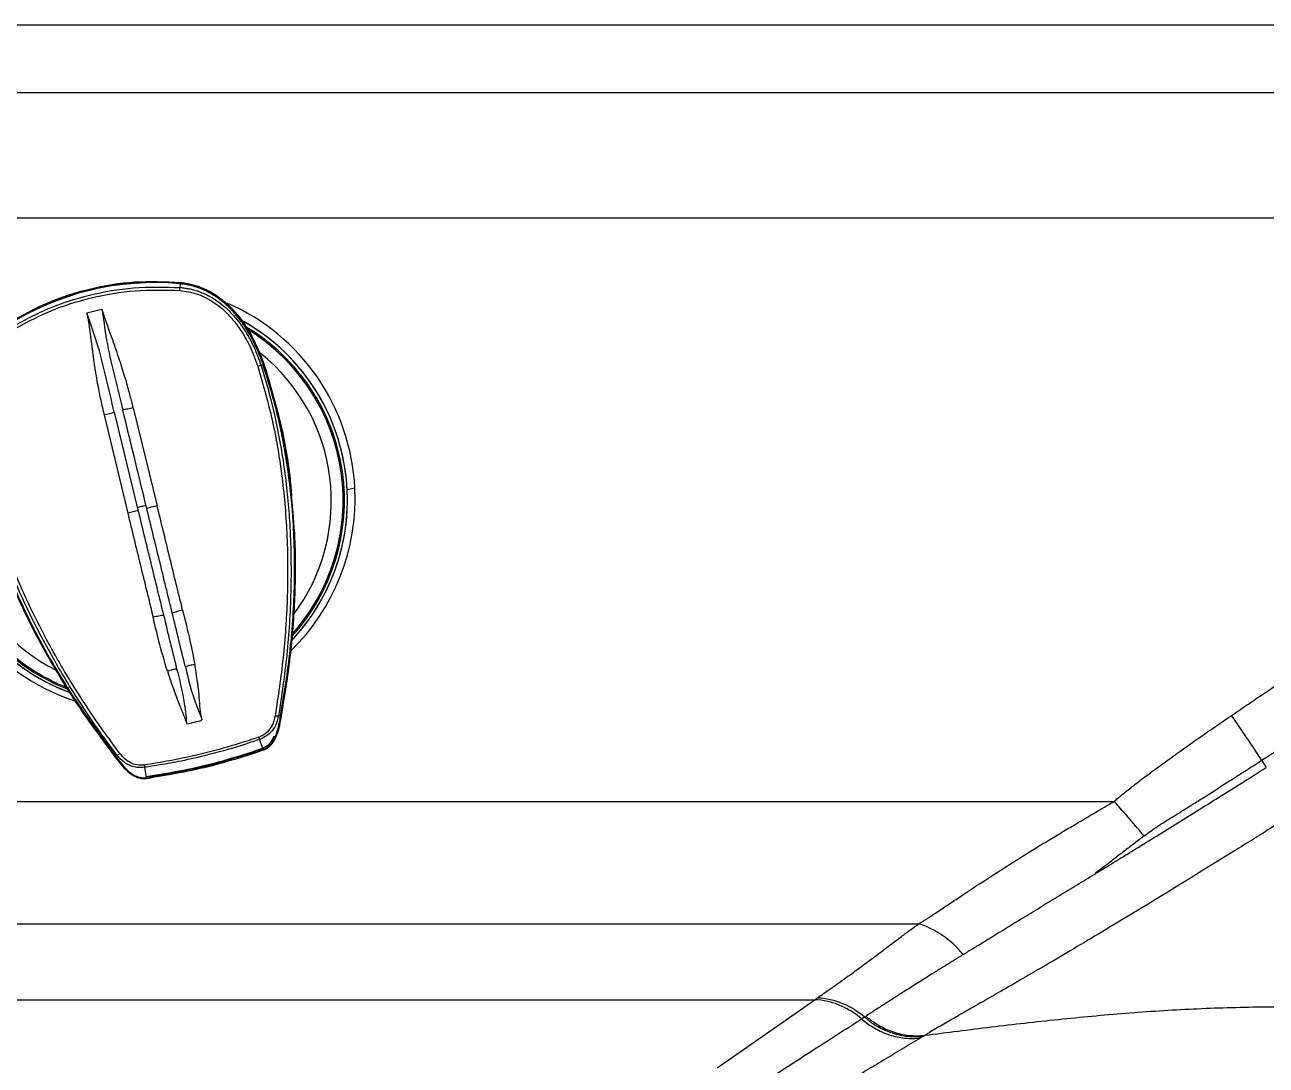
# Model space of a CAD drawing. Extents: x 0 to 84, y -21 to 126.
# Drawn here: x 56.06 to 64.05, y 68.35 to 75.05 of the extents above; entities that cross this region are included whole.
import ezdxf

# ---------------------------------------------------------------- set-up
doc = ezdxf.new("R2010")
doc.units = 0
doc.header["$MEASUREMENT"] = 0
doc.layers.add('1', color=4, linetype='Continuous')

# ---------------------------------------------------------------- blocks, each defined once
blk = doc.blocks.new('PRODIGY')
at = {"layer": '1', "color": 3, "linetype": 'Continuous', "lineweight": 25}
for p, q in [((47.7234, 75.0497), (77.8486, 75.0497)), ((48.1245, 74.6137), (69.8694, 74.6137)), ((48.307, 73.8064), (68.739, 73.8064)), ((57.0577, 73.3824), (57.0561, 73.3585)), ((57.0582, 73.3902), (57.0582, 73.3894)), ((56.4575, 73.1952), (56.5547, 73.2189)), ((57.579, 72.856), (57.5907, 72.8633)), ((57.5907, 72.8633), (57.5916, 72.8639)), ((57.5972, 72.8677), (57.5973, 72.8669)), ((56.7561, 72.5845), (56.9102, 71.9523)), ((56.5679, 72.5387), (56.7204, 71.9063)), ((56.6336, 72.5557), (56.7818, 71.9431)), ((58.183, 72.0672), (58.1335, 72.0551)), ((57.7786, 72.0124), (57.7785, 72.0132)), ((57.7706, 71.0793), (57.7891, 71.0991)), ((57.7751, 71.1082), (57.7891, 71.0991)), ((57.6918, 70.6006), (57.7037, 70.6022)), ((57.7037, 70.6022), (57.7047, 70.6024)), ((63.7956, 70.5806), (63.8284, 70.6031)), ((57.5929, 70.3853), (57.5693, 70.4486)), ((56.6407, 70.3443), (56.6399, 70.344)), ((56.6504, 70.348), (56.6407, 70.3443)), ((56.8289, 70.269), (56.839, 70.2024)), ((64.0217, 70.314), (64.0507, 70.267)), ((51.3222, 70.0498), (63.0728, 70.0498)), ((51.3222, 69.2617), (61.8145, 69.2617)), ((51.7497, 68.7727), (61.1444, 68.7727)), ((60.5166, 68.3341), (61.1444, 68.7727)), ((61.4461, 68.6491), (61.465, 68.6612)), ((61.465, 68.6612), (61.4743, 68.6672)), ((61.8442, 68.5377), (61.8252, 68.5263))]:
    blk.add_line(p, q, dxfattribs=at)
at = {"layer": '1', "color": 3, "linetype": 'Continuous', "lineweight": 25, "flags": 128}
for points in [[(56.789, 73.3944), (56.9112, 73.3975), (57.0582, 73.3902)], [(56.8794, 73.3938), (56.9112, 73.3938), (57.0579, 73.3865)], [(57.0553, 73.3393), (57.1249, 73.3286), (57.1702, 73.3153), (57.1841, 73.3101), (57.1968, 73.3049), (57.2106, 73.2988), (57.2242, 73.2922), (57.2246, 73.292), (57.2275, 73.2905), (57.2355, 73.2863), (57.252, 73.277), (57.2755, 73.2623), (57.3029, 73.2426), (57.3278, 73.2224), (57.351, 73.2013), (57.3519, 73.2004), (57.3588, 73.1936), (57.4074, 73.1395), (57.4433, 73.0908), (57.463, 73.0602), (57.4796, 73.0321), (57.4835, 73.0251), (57.4901, 73.013), (57.4957, 73.0022), (57.4981, 72.9975), (57.4992, 72.9954), (57.4996, 72.9944), (57.4999, 72.994), (57.4999, 72.9939), (57.5, 72.9938), (57.5, 72.9937), (57.5, 72.9937), (57.5, 72.9937), (57.5, 72.9937), (57.5, 72.9937), (57.5, 72.9937), (57.5001, 72.9935), (57.5004, 72.993), (57.5014, 72.991), (57.516, 72.9603), (57.5266, 72.936), (57.5582, 72.8503)], [(61.8536, 68.5434), (61.8489, 68.5405), (61.8442, 68.5377)]]:
    blk.add_lwpolyline(points, dxfattribs=at)
at = {"layer": '1', "color": 3, "linetype": 'Continuous', "lineweight": 25}
for centre, radius, start, end in [((56.8956, 71.6083), 1.7856, 92.52177, 122.48975), ((56.8956, 71.6061), 1.7837, 84.78627, 122.48886), ((56.7505, 73.3614), 0.3056, 355.84593, 359.44114), ((56.8117, 71.9998), 1.3729, 2.81367, 66.44897), ((56.8126, 71.9908), 1.3223, 317.59997, 60.34727), ((56.8119, 71.9903), 1.3231, 2.80833, 60.28693), ((56.8126, 71.9871), 1.3033, 317.59764, 58.7653), ((56.8126, 71.9871), 1.2952, 318.02965, 58.09211), ((56.8126, 71.987), 1.295, 317.9516, 57.79438), ((56.8126, 71.984), 1.219, 322.90371, 51.3645), ((57.6166, 72.6768), 0.1831, 101.8514, 108.59369), ((56.8076, 71.9907), 1.3226, 147.18216, 250.04931), ((56.8076, 71.987), 1.3037, 148.80469, 249.12593), ((56.8077, 71.987), 1.2956, 149.70821, 248.7588), ((56.8077, 71.987), 1.2954, 149.72197, 248.75094), ((56.8077, 71.984), 1.2194, 156.62014, 243.5576), ((56.8127, 72.0006), 1.3719, 314.19423, 2.78458), ((56.8128, 71.9909), 1.3223, 316.73403, 2.78631), ((56.8083, 72.0011), 1.3731, 182.81604, 252.10198), ((56.8084, 71.9914), 1.3235, 182.81608, 250.11694), ((57.6815, 70.6509), 0.0514, 256.96847, 281.60887), ((57.1164, 70.3095), 0.4738, 17.08672, 18.82511), ((56.6364, 70.3965), 0.0505, 286.10765, 310.57422), ((57.0934, 70.3239), 0.2701, 188.66689, 191.71343)]:
    blk.add_arc(centre, radius, start, end, dxfattribs=at)
for points, knots in [([(63.8284, 70.6031), (63.8602, 70.6247), (63.9245, 70.6687), (64.0223, 70.735), (64.1225, 70.8026), (64.2252, 70.8716), (64.3303, 70.9419), (64.4981, 71.0536), (64.7382, 71.2121), (65.0452, 71.413), (65.3562, 71.6151), (65.7647, 71.8797), (66.4784, 72.3418), (67.5044, 73.0064), (68.3255, 73.5384), (68.739, 73.8064)], [0, 0, 0, 0, 0.0196866, 0.0398436, 0.0604709, 0.0815687, 0.1031371, 0.1251762, 0.184711, 0.2503385, 0.312889, 0.3744837, 0.4993888, 0.7479009, 1, 1, 1, 1]), ([(64.0217, 70.314), (64.2259, 70.4452), (64.4298, 70.5773), (64.8379, 70.8424), (65.042, 70.9754), (65.3483, 71.1753), (65.4505, 71.2421), (65.5781, 71.3255), (65.6035, 71.3421), (65.654, 71.3751), (65.6791, 71.3915), (65.754, 71.4405), (65.8038, 71.473), (65.905, 71.5392), (65.9563, 71.5727), (66.0586, 71.6396), (66.212, 71.7398), (66.3653, 71.8401), (66.8767, 72.1745), (67.286, 72.4421), (68.1051, 72.9776), (68.5148, 73.2456), (68.9247, 73.5136)], [0, 0, 0, 0, 0.125, 0.125, 0.25, 0.25, 0.3125, 0.3125, 0.328125, 0.328125, 0.34375, 0.34375, 0.375, 0.375, 0.40625, 0.40625, 0.4375, 0.5, 0.5, 0.75, 0.75, 1, 1, 1, 1]), ([(57.0582, 73.3894), (56.96, 73.3937), (56.7636, 73.4023), (56.4719, 73.3532), (56.1901, 73.2632), (56.0195, 73.1656), (55.9343, 73.1167)], [0, 0, 0, 0, 0.25, 0.5, 0.75, 1, 1, 1, 1]), ([(57.0571, 73.3759), (57.0571, 73.3761), (57.0571, 73.3765), (57.0572, 73.3775), (57.0575, 73.3803), (57.0578, 73.3839), (57.0581, 73.3881), (57.0582, 73.3891), (57.0582, 73.3894)], [0, 0, 0, 0, 0.022846, 0.050157, 0.135482, 0.463616, 0.81488, 1, 1, 1, 1]), ([(57.5916, 72.8639), (57.578, 72.9006), (57.55, 72.9758), (57.5009, 73.0673), (57.4528, 73.1392), (57.4111, 73.1914), (57.3603, 73.2443), (57.2984, 73.295), (57.2235, 73.3385), (57.1431, 73.37), (57.0865, 73.3782), (57.0577, 73.3824)], [0, 0, 0, 0, 0.14908, 0.305958, 0.394299, 0.478841, 0.560231, 0.673648, 0.782721, 0.889309, 1, 1, 1, 1]), ([(57.0582, 73.3902), (57.0911, 73.3851), (57.1568, 73.3751), (57.2488, 73.335), (57.3318, 73.2799), (57.4044, 73.2116), (57.4663, 73.1339), (57.537, 73.0218), (57.5731, 72.9293), (57.5972, 72.8677)], [0, 0, 0, 0, 0.125133, 0.250265, 0.375377, 0.500442, 0.625449, 0.750408, 1, 1, 1, 1]), ([(57.5973, 72.8669), (57.5733, 72.9284), (57.5372, 73.0207), (57.4667, 73.1327), (57.4048, 73.2104), (57.3323, 73.2789), (57.2492, 73.3341), (57.157, 73.3743), (57.0912, 73.3844), (57.0582, 73.3894)], [0, 0, 0, 0, 0.249061, 0.373846, 0.498785, 0.623895, 0.749165, 0.87455, 1, 1, 1, 1]), ([(55.9488, 73.0898), (56.0334, 73.1364), (56.2003, 73.2283), (56.4745, 73.315), (56.7607, 73.366), (56.9564, 73.361), (57.0561, 73.3585)], [0, 0, 0, 0, 0.250309, 0.493487, 0.741947, 1, 1, 1, 1]), ([(55.958, 73.0731), (56.0418, 73.1191), (56.2093, 73.2112), (56.4842, 73.2976), (56.7682, 73.3468), (56.9596, 73.3418), (57.0553, 73.3393)], [0, 0, 0, 0, 0.2499973, 0.4999936, 0.7500068, 1, 1, 1, 1]), ([(57.0561, 73.3585), (57.0644, 73.3577), (57.0817, 73.3562), (57.1085, 73.3519), (57.1372, 73.3456), (57.1677, 73.3368), (57.214, 73.3198), (57.2687, 73.2919), (57.3234, 73.2533), (57.3654, 73.2165), (57.4008, 73.18), (57.4341, 73.1401), (57.4657, 73.0961), (57.5001, 73.0406), (57.5414, 72.9616), (57.565, 72.8954), (57.579, 72.856)], [0, 0, 0, 0, 0.032343, 0.067621, 0.105833, 0.146977, 0.191051, 0.298234, 0.384938, 0.451122, 0.51551, 0.582863, 0.653193, 0.726484, 0.837059, 1, 1, 1, 1]), ([(56.5569, 73.2095), (56.5566, 73.2111), (56.5558, 73.2142), (56.5551, 73.2173), (56.5547, 73.2189)], [0, 0, 0, 0, 0.500086, 1, 1, 1, 1]), ([(56.4575, 73.1952), (56.4578, 73.1937), (56.4586, 73.1905), (56.4594, 73.1873), (56.4598, 73.1857)], [0, 0, 0, 0, 0.500132, 1, 1, 1, 1]), ([(56.4598, 73.1857), (56.4598, 73.185), (56.4599, 73.1791), (56.4621, 73.1683), (56.4792, 73.0735), (56.4871, 72.9821), (56.4999, 72.8963), (56.5001, 72.8953), (56.5006, 72.8916), (56.5026, 72.8774), (56.5109, 72.8217), (56.5303, 72.7056), (56.5538, 72.6013), (56.5679, 72.5387)], [0, 0, 0, 0, 0.003083, 0.027249, 0.050121, 0.445528, 0.445662, 0.446817, 0.450122, 0.462785, 0.51226, 0.707506, 1, 1, 1, 1]), ([(56.6336, 72.5557), (56.6172, 72.6261), (56.5842, 72.7674), (56.5338, 72.9788), (56.4846, 73.1163), (56.4598, 73.1857)], [0, 0, 0, 0, 0.32961, 0.66173, 1, 1, 1, 1]), ([(56.7561, 72.5845), (56.7536, 72.5945), (56.7481, 72.6164), (56.739, 72.6519), (56.7282, 72.6928), (56.7153, 72.739), (56.7002, 72.7903), (56.6827, 72.8467), (56.6625, 72.9083), (56.6433, 72.9647), (56.6256, 73.0152), (56.6099, 73.0593), (56.5943, 73.1035), (56.5803, 73.1434), (56.5705, 73.1718), (56.5647, 73.1892), (56.5616, 73.1985), (56.5594, 73.2048), (56.5576, 73.2083), (56.5569, 73.2095)], [0, 0, 0, 0, 0.047084, 0.10282, 0.167173, 0.240061, 0.321441, 0.411318, 0.509842, 0.617398, 0.683424, 0.754852, 0.831573, 0.898218, 0.948339, 0.969626, 0.982103, 0.993558, 1, 1, 1, 1]), ([(56.5569, 73.2095), (56.5665, 73.1364), (56.5853, 72.9915), (56.6365, 72.7802), (56.6716, 72.6394), (56.6891, 72.5693)], [0, 0, 0, 0, 0.338238, 0.670378, 1, 1, 1, 1]), ([(57.5474, 72.9808), (57.5491, 72.9776), (57.553, 72.9703), (57.5558, 72.9626), (57.5574, 72.9582)], [0, 0, 0, 0, 0.437377, 1, 1, 1, 1]), ([(57.5582, 72.8503), (57.593, 72.7286), (57.6625, 72.4851), (57.7218, 72.1091), (57.7517, 71.7302), (57.7511, 71.3507), (57.7257, 70.9729), (57.6885, 70.7249), (57.6699, 70.6009)], [0, 0, 0, 0, 0.166575, 0.333185, 0.499837, 0.666527, 0.83325, 1, 1, 1, 1]), ([(57.579, 72.856), (57.5966, 72.7979), (57.6315, 72.6824), (57.6732, 72.5072), (57.7073, 72.3324), (57.7337, 72.1582), (57.7529, 71.9849), (57.7714, 71.7321), (57.7752, 71.4009), (57.7504, 70.9954), (57.7112, 70.7314), (57.6918, 70.6006)], [0, 0, 0, 0, 0.079707, 0.15846, 0.236335, 0.313387, 0.389649, 0.46514, 0.646211, 0.824644, 1, 1, 1, 1]), ([(57.5915, 72.8642), (57.5922, 72.8645), (57.5938, 72.8652), (57.5957, 72.866), (57.5971, 72.8667), (57.5972, 72.8668), (57.5973, 72.8669)], [0, 0, 0, 0, 0.281202, 0.616455, 0.855485, 1, 1, 1, 1]), ([(57.7047, 70.6024), (57.7277, 70.7432), (57.7738, 71.0254), (57.7997, 71.4538), (57.7914, 71.8519), (57.7511, 72.2159), (57.6896, 72.545), (57.6242, 72.7577), (57.5916, 72.8639)], [0, 0, 0, 0, 0.187062, 0.374643, 0.561877, 0.70843, 0.854413, 1, 1, 1, 1]), ([(57.5972, 72.8677), (57.6337, 72.7457), (57.7067, 72.5018), (57.7602, 72.2139), (57.7723, 72.0499), (57.7751, 72.0129)], [0, 0, 0, 0, 0.436424, 0.872857, 1, 1, 1, 1]), ([(57.775, 72.0141), (57.7723, 72.0504), (57.7602, 72.2136), (57.7068, 72.5009), (57.6338, 72.7449), (57.5973, 72.8669)], [0, 0, 0, 0, 0.1250061, 0.5624756, 1, 1, 1, 1]), ([(56.7561, 72.5845), (56.75, 72.583), (56.7377, 72.58), (56.7199, 72.5759), (56.7033, 72.5722), (56.6938, 72.5703), (56.6891, 72.5693)], [0, 0, 0, 0, 0.24787, 0.499977, 0.7521, 1, 1, 1, 1]), ([(56.5679, 72.5387), (56.574, 72.5402), (56.5862, 72.5431), (56.6038, 72.5476), (56.6201, 72.5519), (56.6291, 72.5545), (56.6336, 72.5557)], [0, 0, 0, 0, 0.247916, 0.499992, 0.752093, 1, 1, 1, 1]), ([(56.8381, 71.9568), (56.8132, 72.0589), (56.7635, 72.2631), (56.7139, 72.4673), (56.6891, 72.5693)], [0, 0, 0, 0, 0.500057, 1, 1, 1, 1]), ([(55.6954, 72.4054), (55.7186, 72.2801), (55.765, 72.0295), (55.8824, 71.6651), (56.0293, 71.3122), (56.2061, 70.9732), (56.4066, 70.6476), (56.559, 70.4434), (56.6352, 70.3414)], [0, 0, 0, 0, 0.166706, 0.33339, 0.500063, 0.66672, 0.833364, 1, 1, 1, 1]), ([(55.7013, 72.4053), (55.7276, 72.2663), (55.7802, 71.9877), (55.918, 71.5833), (56.1032, 71.1694), (56.3401, 70.751), (56.5401, 70.4796), (56.6399, 70.344)], [0, 0, 0, 0, 0.185334, 0.371412, 0.558403, 0.779443, 1, 1, 1, 1]), ([(56.6504, 70.348), (56.6136, 70.3977), (56.5398, 70.4975), (56.4344, 70.6525), (56.3345, 70.8096), (56.2419, 70.9668), (56.1564, 71.1238), (56.0767, 71.2829), (55.9818, 71.4906), (55.8796, 71.7519), (55.7796, 72.0713), (55.7363, 72.2921), (55.7144, 72.4036)], [0, 0, 0, 0, 0.0820234, 0.1645868, 0.2476329, 0.3276576, 0.4048892, 0.4828454, 0.5615056, 0.7047936, 0.8508511, 1, 1, 1, 1]), ([(56.6692, 70.3581), (56.5954, 70.4597), (56.4479, 70.6629), (56.2513, 70.9868), (56.0762, 71.3237), (55.9289, 71.6741), (55.8093, 72.0355), (55.7597, 72.2838), (55.7349, 72.408)], [0, 0, 0, 0, 0.166754, 0.333479, 0.500172, 0.666828, 0.833439, 1, 1, 1, 1]), ([(57.7396, 72.2744), (57.7499, 72.2113), (57.7641, 72.1245), (57.7712, 72.0369), (57.7731, 72.013)], [0, 0, 0, 0, 0.727248, 1, 1, 1, 1]), ([(56.7818, 71.9431), (56.7859, 71.9439), (56.7942, 71.9456), (56.8099, 71.9493), (56.8257, 71.9532), (56.8339, 71.9556), (56.8381, 71.9568)], [0, 0, 0, 0, 0.250236, 0.500004, 0.749753, 1, 1, 1, 1]), ([(56.7818, 71.9431), (56.7829, 71.9388), (56.7848, 71.9316), (56.7865, 71.9244), (56.7872, 71.9214)], [0, 0, 0, 0, 0.591771, 1, 1, 1, 1]), ([(56.8433, 71.935), (56.8424, 71.9386), (56.8407, 71.9459), (56.8389, 71.9531), (56.8381, 71.9568)], [0, 0, 0, 0, 0.500058, 1, 1, 1, 1]), ([(56.9102, 71.9523), (56.9041, 71.9508), (56.8917, 71.9477), (56.8738, 71.9432), (56.8572, 71.9388), (56.8479, 71.9363), (56.8432, 71.935)], [0, 0, 0, 0, 0.247846, 0.499993, 0.752152, 1, 1, 1, 1]), ([(57.0738, 71.2809), (57.0466, 71.3925), (56.9921, 71.6159), (56.9375, 71.8402), (56.9102, 71.9523)], [0, 0, 0, 0, 0.499872, 1, 1, 1, 1]), ([(57.7106, 70.6023), (57.7315, 70.7279), (57.7732, 70.9791), (57.8008, 71.3603), (57.8051, 71.7063), (57.7838, 71.9236), (57.775, 72.0141)], [0, 0, 0, 0, 0.269211, 0.538434, 0.807679, 1, 1, 1, 1]), ([(56.7872, 71.9214), (56.7826, 71.9204), (56.7733, 71.9185), (56.7568, 71.9148), (56.7389, 71.9107), (56.7266, 71.9078), (56.7204, 71.9063)], [0, 0, 0, 0, 0.24784, 0.500015, 0.752159, 1, 1, 1, 1]), ([(56.7204, 71.9063), (56.7477, 71.7941), (56.8022, 71.5698), (56.8566, 71.3464), (56.8838, 71.2348)], [0, 0, 0, 0, 0.500129, 1, 1, 1, 1]), ([(56.7872, 71.9214), (56.8145, 71.8089), (56.869, 71.5839), (56.9238, 71.3599), (56.9512, 71.2479)], [0, 0, 0, 0, 0.500038, 1, 1, 1, 1]), ([(57.0073, 71.2615), (56.98, 71.3735), (56.9255, 71.5976), (56.8707, 71.8225), (56.8433, 71.935)], [0, 0, 0, 0, 0.499964, 1, 1, 1, 1]), ([(56.9512, 71.2479), (56.9465, 71.2473), (56.9371, 71.2459), (56.9204, 71.2429), (56.9024, 71.2392), (56.89, 71.2362), (56.8838, 71.2348)], [0, 0, 0, 0, 0.2478383, 0.5000095, 0.7521535, 1, 1, 1, 1]), ([(56.9756, 70.8878), (56.957, 70.9521), (56.9239, 71.0668), (56.8961, 71.1835), (56.8838, 71.2348)], [0, 0, 0, 0, 0.559816, 1, 1, 1, 1]), ([(56.9512, 71.2479), (56.9653, 71.1901), (56.9935, 71.0745), (57.0216, 70.9602), (57.0356, 70.903)], [0, 0, 0, 0, 0.500112, 1, 1, 1, 1]), ([(57.0738, 71.2809), (57.0677, 71.2794), (57.0553, 71.2763), (57.0375, 71.2713), (57.021, 71.2663), (57.0118, 71.2631), (57.0073, 71.2615)], [0, 0, 0, 0, 0.2478439, 0.4999986, 0.7521629, 1, 1, 1, 1]), ([(57.0916, 70.9166), (57.0776, 70.9738), (57.0496, 71.0881), (57.0214, 71.2037), (57.0073, 71.2615)], [0, 0, 0, 0, 0.499883, 1, 1, 1, 1]), ([(57.0738, 71.2809), (57.0902, 71.2158), (57.1193, 71.0994), (57.1423, 70.9823), (57.1524, 70.9308)], [0, 0, 0, 0, 0.560182, 1, 1, 1, 1]), ([(57.0356, 70.903), (57.0265, 70.9012), (57.0082, 70.8975), (56.9865, 70.8911), (56.9756, 70.8878)], [0, 0, 0, 0, 0.499978, 1, 1, 1, 1]), ([(57.0356, 70.903), (57.0531, 70.8338), (57.0822, 70.7186), (57.0947, 70.6004), (57.0997, 70.5532)], [0, 0, 0, 0, 0.60063, 1, 1, 1, 1]), ([(57.1524, 70.9308), (57.1412, 70.9286), (57.1189, 70.9244), (57.1007, 70.9192), (57.0916, 70.9166)], [0, 0, 0, 0, 0.5000273, 1, 1, 1, 1]), ([(57.0916, 70.9166), (57.1119, 70.8325), (57.1379, 70.7252), (57.1827, 70.6169), (57.1943, 70.5874), (57.197, 70.5798), (57.1976, 70.5778), (57.1978, 70.5773), (57.1979, 70.5771), (57.1979, 70.5771), (57.1979, 70.577)], [0, 0, 0, 0, 0.730024, 0.931378, 0.982116, 0.995105, 0.998554, 0.999526, 0.999823, 1, 1, 1, 1]), ([(57.1979, 70.577), (57.1979, 70.5772), (57.1975, 70.579), (57.1961, 70.5855), (57.1862, 70.6373), (57.1815, 70.7544), (57.1632, 70.8656), (57.1524, 70.9308)], [0, 0, 0, 0, 0.001607, 0.015651, 0.055891, 0.446079, 1, 1, 1, 1]), ([(56.9756, 70.8878), (57, 70.8164), (57.0331, 70.7192), (57.0766, 70.614), (57.0911, 70.576), (57.0959, 70.5618), (57.0973, 70.5577), (57.0984, 70.555), (57.0994, 70.5537), (57.0997, 70.5532)], [0, 0, 0, 0, 0.632718, 0.860022, 0.958233, 0.975919, 0.985984, 0.994956, 1, 1, 1, 1]), ([(57.1981, 70.5719), (57.1979, 70.5727), (57.1975, 70.5744), (57.1978, 70.5762), (57.1979, 70.577)], [0, 0, 0, 0, 0.486054, 1, 1, 1, 1]), ([(57.6699, 70.6009), (57.6647, 70.5794), (57.6554, 70.5407), (57.6249, 70.4991), (57.5941, 70.4747), (57.5746, 70.4664), (57.5649, 70.4623)], [0, 0, 0, 0, 0.363332, 0.653344, 0.828639, 1, 1, 1, 1]), ([(57.6918, 70.6006), (57.6866, 70.5791), (57.677, 70.5391), (57.6438, 70.4941), (57.6073, 70.4649), (57.582, 70.4541), (57.5693, 70.4487)], [0, 0, 0, 0, 0.322453, 0.598478, 0.799023, 1, 1, 1, 1]), ([(57.5929, 70.3853), (57.6014, 70.389), (57.6188, 70.3967), (57.6486, 70.4233), (57.6865, 70.4908), (57.6973, 70.5567), (57.7047, 70.6024)], [0, 0, 0, 0, 0.1087652, 0.2218955, 0.4616009, 1, 1, 1, 1]), ([(57.5949, 70.3807), (57.6052, 70.3853), (57.6258, 70.3947), (57.6579, 70.4264), (57.6927, 70.4955), (57.7035, 70.5598), (57.7106, 70.6023)], [0, 0, 0, 0, 0.128848, 0.256877, 0.50821, 1, 1, 1, 1]), ([(57.7047, 70.6027), (57.7054, 70.6026), (57.7071, 70.6025), (57.709, 70.6023), (57.7104, 70.6022), (57.7105, 70.6023), (57.7106, 70.6023)], [0, 0, 0, 0, 0.2657749, 0.6082103, 0.8524023, 1, 1, 1, 1]), ([(63.0728, 70.0498), (63.0806, 70.0565), (63.0961, 70.0701), (63.12, 70.0902), (63.1476, 70.1129), (63.1798, 70.1386), (63.2275, 70.1755), (63.2883, 70.2211), (63.3709, 70.282), (63.4673, 70.3517), (63.5738, 70.4271), (63.6842, 70.5041), (63.7572, 70.5542), (63.7956, 70.5806)], [0, 0, 0, 0, 0.034222, 0.069059, 0.104518, 0.153537, 0.206757, 0.306265, 0.407727, 0.549957, 0.704004, 0.844191, 1, 1, 1, 1]), ([(64.0217, 70.314), (63.9959, 70.354), (63.9654, 70.4002), (63.8994, 70.4989), (63.8639, 70.5513), (63.8284, 70.6031)], [0, 0, 0, 0, 0.5, 0.5, 1, 1, 1, 1]), ([(57.0997, 70.5532), (57.0999, 70.5524), (57.1003, 70.5507), (57.1007, 70.5491), (57.1009, 70.5483)], [0, 0, 0, 0, 0.499959, 1, 1, 1, 1]), ([(57.1009, 70.5483), (57.1171, 70.5522), (57.1495, 70.56), (57.1819, 70.5679), (57.1981, 70.5719)], [0, 0, 0, 0, 0.500001, 1, 1, 1, 1]), ([(57.5649, 70.4623), (57.4292, 70.4194), (57.1869, 70.3427), (56.9366, 70.3014), (56.8264, 70.2832)], [0, 0, 0, 0, 0.559943, 1, 1, 1, 1]), ([(57.5693, 70.4486), (57.5398, 70.4385), (57.4738, 70.4158), (57.3629, 70.382), (57.2244, 70.3444), (57.0769, 70.3109), (56.9407, 70.2854), (56.862, 70.2739), (56.8289, 70.269)], [0, 0, 0, 0, 0.122705, 0.27447, 0.455296, 0.686949, 0.868512, 1, 1, 1, 1]), ([(57.5907, 70.3915), (57.6109, 70.4031), (57.6444, 70.4224), (57.6578, 70.458), (57.6632, 70.4722)], [0, 0, 0, 0, 0.60166, 1, 1, 1, 1]), ([(56.6451, 70.3481), (56.6448, 70.3478), (56.6437, 70.347), (56.6422, 70.3459), (56.6403, 70.3446), (56.6382, 70.3432), (56.6365, 70.3421), (56.6353, 70.3413), (56.6352, 70.3414), (56.6352, 70.3414)], [0, 0, 0, 0, 0.055511, 0.165277, 0.342807, 0.555699, 0.762923, 0.910682, 1, 1, 1, 1]), ([(56.6352, 70.3414), (56.6611, 70.3069), (56.7002, 70.2547), (56.7628, 70.2092), (56.8059, 70.1958), (56.8285, 70.1969), (56.8398, 70.1975)], [0, 0, 0, 0, 0.491784, 0.743119, 0.871147, 1, 1, 1, 1]), ([(56.6399, 70.344), (56.6675, 70.3069), (56.7073, 70.2532), (56.772, 70.2106), (56.8107, 70.2006), (56.8297, 70.2018), (56.839, 70.2024)], [0, 0, 0, 0, 0.5384, 0.778102, 0.891279, 1, 1, 1, 1]), ([(56.8289, 70.2691), (56.8158, 70.2681), (56.7896, 70.2661), (56.7544, 70.2727), (56.7268, 70.283), (56.7092, 70.2929), (56.6819, 70.3114), (56.6649, 70.3311), (56.6504, 70.348)], [0, 0, 0, 0, 0.191711, 0.382754, 0.518617, 0.620935, 0.677457, 1, 1, 1, 1]), ([(56.8264, 70.2832), (56.8148, 70.2824), (56.7876, 70.2805), (56.7446, 70.2924), (56.7023, 70.3191), (56.6805, 70.3449), (56.6692, 70.3581)], [0, 0, 0, 0, 0.189795, 0.444627, 0.713681, 1, 1, 1, 1]), ([(56.8381, 70.2089), (56.9811, 70.2329), (57.2364, 70.2759), (57.4824, 70.3562), (57.5907, 70.3915)], [0, 0, 0, 0, 0.559952, 1, 1, 1, 1]), ([(57.5929, 70.3853), (57.4695, 70.3455), (57.2228, 70.2658), (56.9669, 70.2235), (56.839, 70.2024)], [0, 0, 0, 0, 0.499974, 1, 1, 1, 1]), ([(56.8398, 70.1975), (56.9833, 70.2216), (57.2394, 70.2647), (57.4863, 70.3452), (57.5949, 70.3807)], [0, 0, 0, 0, 0.55995, 1, 1, 1, 1]), ([(57.593, 70.3853), (57.5932, 70.3848), (57.5937, 70.3835), (57.5943, 70.3819), (57.5948, 70.3807), (57.5949, 70.3807), (57.5949, 70.3807)], [0, 0, 0, 0, 0.238211, 0.593543, 0.846855, 1, 1, 1, 1]), ([(62.9467, 69.5819), (62.9566, 69.5879), (62.9762, 69.5999), (63.0052, 69.6177), (63.0337, 69.6351), (63.0614, 69.6521), (63.0885, 69.6687), (63.1149, 69.6849), (63.1406, 69.7007), (63.1656, 69.716), (63.1899, 69.7309), (63.2495, 69.7676), (63.3465, 69.8275), (63.4818, 69.9112), (63.6207, 69.9977), (63.7595, 70.0844), (63.9035, 70.1746), (63.9999, 70.2351), (64.0507, 70.267)], [0, 0, 0, 0, 0.027498, 0.054333, 0.080501, 0.105999, 0.130823, 0.15497, 0.178437, 0.201221, 0.223318, 0.244728, 0.363649, 0.486981, 0.610588, 0.739413, 0.862419, 1, 1, 1, 1]), ([(63.2648, 69.8268), (63.2934, 69.8485), (63.3227, 69.8693), (63.3825, 69.9091), (63.4133, 69.9282), (63.4531, 69.9527), (63.4611, 69.9577), (63.4731, 69.9651), (63.4774, 69.9678), (63.4863, 69.9733), (63.4907, 69.9761), (63.4989, 69.9812), (63.5028, 69.9836), (63.5108, 69.9886), (63.5227, 69.9961), (63.5347, 70.0036), (63.5745, 70.0285), (63.6063, 70.0486), (63.7015, 70.1089), (63.765, 70.1494), (63.8606, 70.2105), (63.8925, 70.2309), (63.9404, 70.2617), (63.9563, 70.2719), (63.9885, 70.2926), (64.0052, 70.3033), (64.0217, 70.314)], [0, 0, 0, 0, 0.125, 0.125, 0.25, 0.25, 0.28125, 0.28125, 0.296875, 0.296875, 0.3125, 0.3125, 0.328125, 0.328125, 0.34375, 0.375, 0.375, 0.5, 0.5, 0.75, 0.75, 0.875, 0.875, 0.9375, 0.9375, 1, 1, 1, 1]), ([(56.8381, 70.2089), (56.8382, 70.2085), (56.8383, 70.2071), (56.8386, 70.2054), (56.8389, 70.2031), (56.8393, 70.2007), (56.8396, 70.1988), (56.8398, 70.1975), (56.8398, 70.1975), (56.8398, 70.1975)], [0, 0, 0, 0, 0.055536, 0.165304, 0.342826, 0.555719, 0.762913, 0.910686, 1, 1, 1, 1]), ([(64.5208, 70.1558), (64.4958, 70.14), (64.4458, 70.1084), (64.3709, 70.0609), (64.2959, 70.0134), (64.2211, 69.9661), (64.1463, 69.9188), (64.0599, 69.8644), (63.9599, 69.8016), (63.8105, 69.7082), (63.6247, 69.5929), (63.4073, 69.4593), (63.1973, 69.3317), (62.9972, 69.2112), (62.8095, 69.0994), (62.6365, 68.9974), (62.4799, 68.9061), (62.3404, 68.8256), (62.2178, 68.7552), (62.1288, 68.7042), (62.0639, 68.6669), (62.0024, 68.6314), (61.9451, 68.5979), (61.8919, 68.5663), (61.8658, 68.5507), (61.8536, 68.5434)], [0, 0, 0, 0, 0.020987, 0.041982, 0.062979, 0.083976, 0.104969, 0.125958, 0.156787, 0.189247, 0.252252, 0.3145, 0.375873, 0.436285, 0.496016, 0.555509, 0.615243, 0.675943, 0.738104, 0.801933, 0.834381, 0.867105, 0.9332, 0.968898, 1, 1, 1, 1]), ([(61.8145, 69.2617), (61.8199, 69.265), (61.8305, 69.2716), (61.8467, 69.2816), (61.8629, 69.2919), (61.8852, 69.3062), (61.913, 69.3244), (61.9586, 69.3547), (62.0175, 69.3941), (62.1156, 69.4599), (62.2438, 69.5449), (62.4038, 69.6477), (62.5682, 69.75), (62.7077, 69.8342), (62.8101, 69.8952), (62.8663, 69.9285), (62.9154, 69.9574), (62.9651, 69.9867), (63.0212, 70.0196), (63.0564, 70.0402), (63.0728, 70.0498)], [0, 0, 0, 0, 0.01522, 0.030435, 0.045646, 0.060851, 0.092638, 0.122689, 0.185181, 0.249044, 0.375195, 0.501191, 0.626777, 0.751835, 0.814158, 0.854301, 0.876319, 0.922673, 0.963885, 1, 1, 1, 1]), ([(63.2648, 69.8268), (63.237, 69.8599), (63.2062, 69.8962), (63.1411, 69.9718), (63.107, 70.011), (63.0728, 70.0498)], [0, 0, 0, 0, 0.5, 0.5, 1, 1, 1, 1]), ([(63.2648, 69.8268), (63.2548, 69.8192), (63.2346, 69.8039), (63.2042, 69.7807), (63.1733, 69.7571), (63.142, 69.7331), (63.1103, 69.7087), (63.0782, 69.684), (63.0458, 69.6589), (63.013, 69.6335), (62.9799, 69.6078), (62.9578, 69.5906), (62.9467, 69.5819)], [0, 0, 0, 0, 0.093152, 0.187892, 0.284196, 0.382039, 0.481393, 0.582236, 0.684541, 0.788285, 0.893445, 1, 1, 1, 1]), ([(62.1005, 69.0637), (62.1054, 69.0667), (62.1152, 69.0727), (62.13, 69.0819), (62.1471, 69.0925), (62.1673, 69.1049), (62.1922, 69.1203), (62.2313, 69.1444), (62.2975, 69.1851), (62.3882, 69.2407), (62.4773, 69.2953), (62.5487, 69.3389), (62.6055, 69.3736), (62.6624, 69.4083), (62.7194, 69.4431), (62.7764, 69.4779), (62.8333, 69.5126), (62.89, 69.5472), (62.9279, 69.5704), (62.9467, 69.5819)], [0, 0, 0, 0, 0.021564, 0.042994, 0.06428, 0.094737, 0.128055, 0.167389, 0.25266, 0.385745, 0.50222, 0.566802, 0.630659, 0.693847, 0.756384, 0.818274, 0.87951, 0.940087, 1, 1, 1, 1]), ([(61.1626, 68.7854), (61.1698, 68.7904), (61.1895, 68.8042), (61.2206, 68.8258), (61.2538, 68.8491), (61.2952, 68.8782), (61.3479, 68.9157), (61.4078, 68.9592), (61.4598, 68.9975), (61.5014, 69.0285), (61.5449, 69.0612), (61.5922, 69.0968), (61.642, 69.1342), (61.6869, 69.1679), (61.7244, 69.1957), (61.7538, 69.2174), (61.7837, 69.2394), (61.8043, 69.2543), (61.8145, 69.2617)], [0, 0, 0, 0, 0.047647, 0.130362, 0.202673, 0.258822, 0.385231, 0.509871, 0.573485, 0.633229, 0.69587, 0.755536, 0.817521, 0.877452, 0.908543, 0.93931, 0.969785, 1, 1, 1, 1]), ([(62.1005, 69.0637), (62.0616, 69.11), (62.0163, 69.1514), (61.9188, 69.2189), (61.8667, 69.245), (61.8145, 69.2617)], [0, 0, 0, 0, 0.5, 0.5, 1, 1, 1, 1]), ([(62.1005, 69.0637), (62.095, 69.0603), (62.0839, 69.0534), (62.0676, 69.0433), (62.0514, 69.0332), (62.0354, 69.0233), (62.0197, 69.0135), (62.0041, 69.0038), (61.9888, 68.9942), (61.9736, 68.9848), (61.9586, 68.9755), (61.9439, 68.9662), (61.9293, 68.9571), (61.915, 68.9481), (61.8753, 68.9232), (61.8125, 68.8837), (61.7357, 68.835), (61.6639, 68.7891), (61.6099, 68.7545), (61.5669, 68.7268), (61.5382, 68.7083), (61.5069, 68.6881), (61.4867, 68.6751), (61.4743, 68.6672)], [0, 0, 0, 0, 0.017362, 0.034777, 0.052249, 0.069781, 0.087378, 0.105041, 0.122776, 0.140586, 0.158473, 0.176441, 0.194493, 0.212631, 0.230859, 0.347961, 0.473231, 0.594007, 0.731197, 0.793427, 0.864342, 0.917204, 1, 1, 1, 1]), ([(61.4461, 68.6491), (61.4258, 68.6667), (61.4038, 68.6831), (61.3568, 68.7123), (61.332, 68.7252), (61.2803, 68.7466), (61.2535, 68.7552), (61.1992, 68.7675), (61.1717, 68.7713), (61.1444, 68.7727)], [0, 0, 0, 0, 0.25, 0.25, 0.5, 0.5, 0.75, 0.75, 1, 1, 1, 1]), ([(61.1626, 68.7854), (61.2171, 68.7826), (61.2716, 68.7703), (61.3743, 68.728), (61.4226, 68.6982), (61.465, 68.6612)], [0, 0, 0, 0, 0.5, 0.5, 1, 1, 1, 1]), ([(61.465, 68.6612), (61.4912, 68.638), (61.5196, 68.6176), (61.5796, 68.583), (61.6112, 68.5689), (61.6763, 68.5477), (61.7098, 68.5406), (61.7771, 68.5337), (61.811, 68.5339), (61.8442, 68.5377)], [0, 0, 0, 0, 0.25, 0.25, 0.5, 0.5, 0.75, 0.75, 1, 1, 1, 1]), ([(61.4743, 68.6672), (61.4776, 68.6643), (61.484, 68.6587), (61.494, 68.6505), (61.504, 68.6426), (61.5143, 68.635), (61.5247, 68.6276), (61.5353, 68.6205), (61.5461, 68.6137), (61.5682, 68.6005), (61.6025, 68.5828), (61.6503, 68.5641), (61.6998, 68.5504), (61.7422, 68.5435), (61.7763, 68.5408), (61.8021, 68.5401), (61.8279, 68.5408), (61.845, 68.5425), (61.8536, 68.5434)], [0, 0, 0, 0, 0.0307324, 0.0613995, 0.0920212, 0.1226175, 0.1532086, 0.183815, 0.2144574, 0.2451575, 0.3691102, 0.492986, 0.6187211, 0.7443654, 0.8082282, 0.8719906, 0.9358391, 1, 1, 1, 1]), ([(61.8536, 68.5434), (61.9953, 68.5617), (62.1377, 68.5798), (62.424, 68.6144), (62.568, 68.6309), (62.8568, 68.6609), (63.0016, 68.6744), (63.2915, 68.6973), (63.4366, 68.7067), (63.7273, 68.7204), (63.873, 68.7247), (64.1649, 68.7282), (64.3111, 68.7273), (64.6032, 68.7211), (64.7491, 68.7158), (65.0403, 68.7024), (65.1856, 68.6943), (65.3309, 68.6856)], [0, 0, 0, 0, 0.125, 0.125, 0.25, 0.25, 0.375, 0.375, 0.5, 0.5, 0.625, 0.625, 0.75, 0.75, 0.875, 0.875, 1, 1, 1, 1]), ([(60.7947, 68.2298), (60.9068, 68.3022), (61.1239, 68.4424), (61.3411, 68.5817), (61.4461, 68.6491)], [0, 0, 0, 0, 0.516659, 1, 1, 1, 1]), ([(61.4461, 68.6491), (61.4723, 68.626), (61.5007, 68.6056), (61.5608, 68.5712), (61.5924, 68.5572), (61.6575, 68.5361), (61.6909, 68.529), (61.7582, 68.5222), (61.792, 68.5225), (61.8252, 68.5263)], [0, 0, 0, 0, 0.25, 0.25, 0.5, 0.5, 0.75, 0.75, 1, 1, 1, 1]), ([(61.8252, 68.5263), (61.7849, 68.5021), (61.7059, 68.4546), (61.5893, 68.3845), (61.477, 68.3169), (61.3692, 68.2518), (61.2657, 68.1894), (61.1981, 68.1485), (61.1651, 68.1286)], [0, 0, 0, 0, 0.1840969, 0.3611858, 0.5312951, 0.6944516, 0.8506795, 1, 1, 1, 1])]:
    blk.add_open_spline(points, degree=3, knots=knots, dxfattribs=at)
blk.add_open_spline([(61.1444, 68.7727), (61.1505, 68.777), (61.1566, 68.7812), (61.1626, 68.7854)], degree=3, dxfattribs=at)

msp = doc.modelspace()

# ---------------------------------------------------------------- block references
at = {"layer": '1'}
msp.add_blockref('PRODIGY', (0, 0), dxfattribs=at)

doc.saveas('drawing.dxf')
